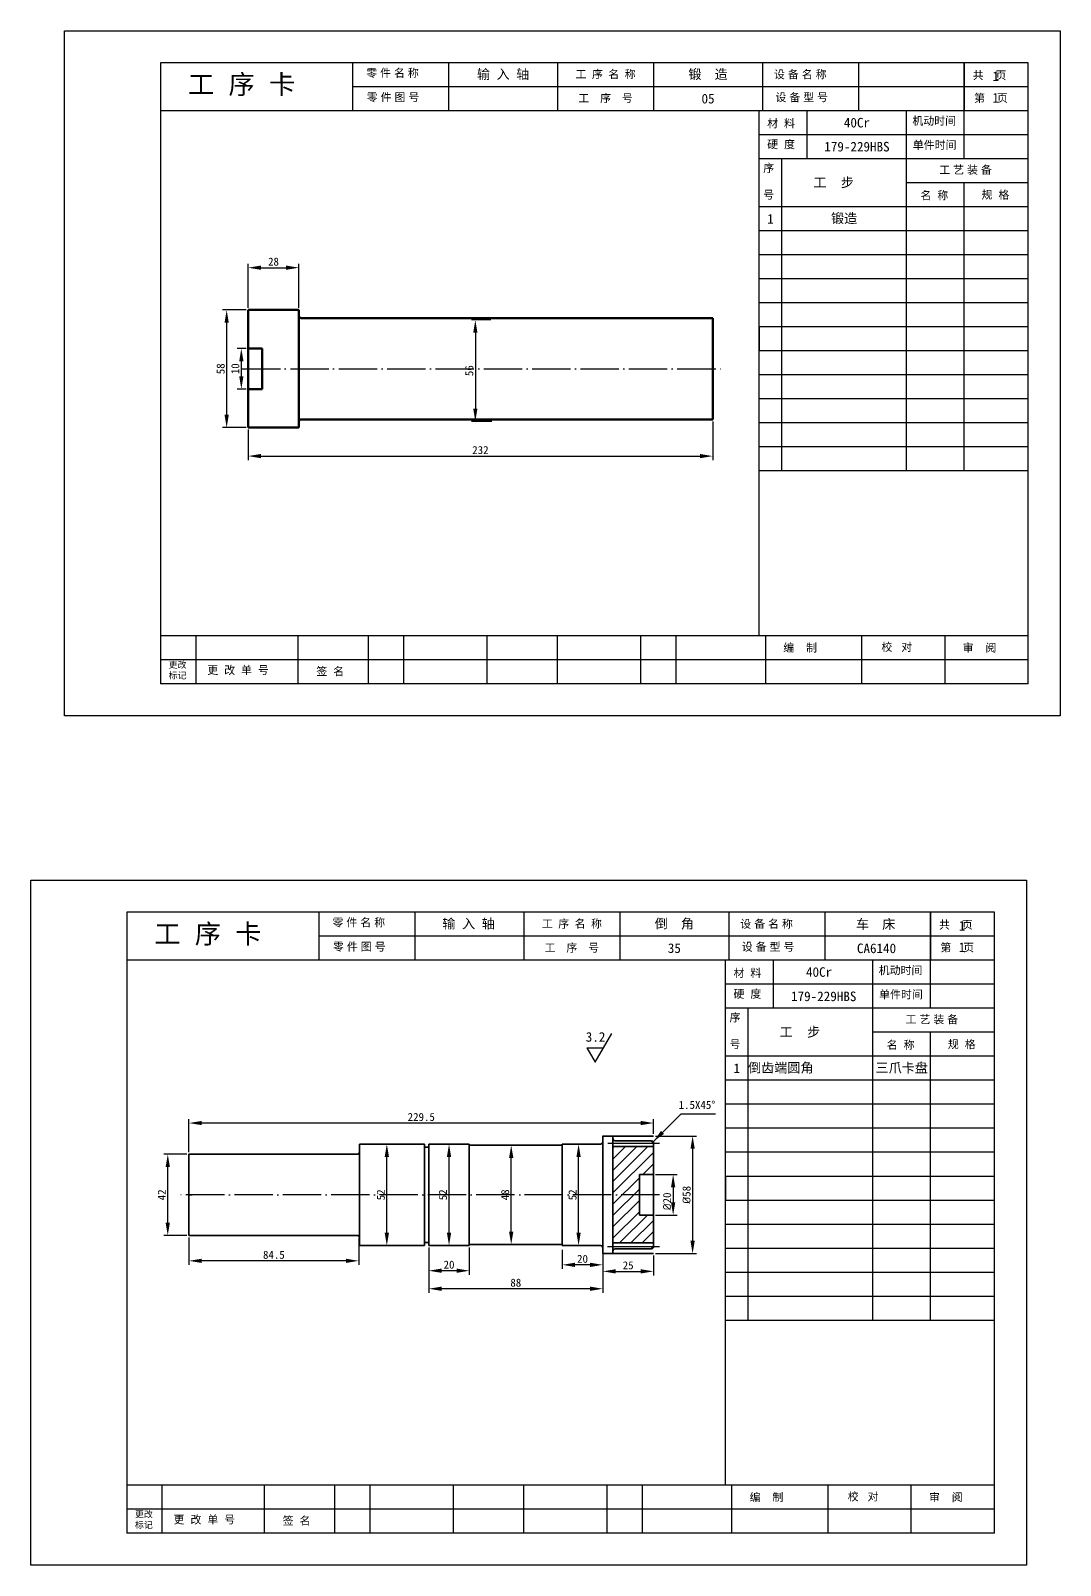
# Model space of a CAD drawing. Header units: millimetres. Extents: x -768 to 1998, y -1210 to -137.
# Drawn here: x -49.5 to 272, y -744.8 to -265.5 of the extents above; entities that cross this region are included whole.
import ezdxf

# ---------------------------------------------------------------- set-up
doc = ezdxf.new("R2010")
doc.units = ezdxf.units.MM
doc.header["$LTSCALE"] = 0.5
doc.header["$MEASUREMENT"] = 0
doc.linetypes.add('ACAD_ISO04W100', pattern=[30, 24, -3, 0, -3])
doc.layers.add('bx', color=4, linetype='Continuous', plot=False)
doc.layers.add('xi', color=7, linetype='Continuous', lineweight=35)
doc.layers.add('粗实线', color=7, linetype='Continuous', lineweight=70)
for name, color, linetype in [('中心线', 255, 'ACAD_ISO04W100'), ('尺寸标注', 255, 'Continuous'), ('标注线', 3, 'Continuous')]:
    doc.layers.add(name, color=color, linetype=linetype)
doc.styles.get("Standard").update_dxf_attribs({"font": '', "height": 2.5})
doc.styles.get('Standard').set_extended_font_data('SimSun')
doc.dimstyles.new('DIN', dxfattribs={"dimtxt": 2.5, "dimasz": 4, "dimexe": 1.25, "dimexo": 0.625, "dimtad": 1, "dimdec": 4, "dimdsep": 46, "dimlunit": 6, "dimtxsty": 'Standard', "dimcen": 2.5, "dimadec": 0, "dimazin": 0, "dimtfac": 1, "dimtdec": 4, "dimtmove": 0, "dimatfit": 3, "dimfxl": 1, "dimtvp": 1, "dimtolj": 1, "dimtzin": 0, "dimarcsym": 0})
doc.dimstyles.new('zhijingbiaozhu', dxfattribs={"dimtxt": 4, "dimasz": 4, "dimexe": 1.25, "dimexo": 0.625, "dimtad": 1, "dimtxsty": 'Standard', "dimcen": 2.5, "dimadec": 0, "dimazin": 0, "dimtfac": 1, "dimtmove": 0, "dimatfit": 3, "dimfxl": 1, "dimarcsym": 0})

# ---------------------------------------------------------------- blocks, each defined once
blk = doc.blocks.new('gxk1')
at = {"linetype": 'Continuous'}
for p, q in [((84, 7.5), (0, 7.5)), ((0, 0), (0, 7.5)), ((7, 0), (7, 7.5)), ((46, 0), (46, 7.5)), ((64, 0), (64, 7.5)), ((84, 0), (84, 7.5)), ((84, 0), (0, 0))]:
    blk.add_line(p, q, dxfattribs=at)
at = {"linetype": 'Continuous', "flags": 8}
for tag, p in [('XH', (0, 0)), ('GB', (7, 0)), ('MC', (46, 0)), ('GG', (64, 0))]:
    blk.add_attdef(tag, p, '', height=7, dxfattribs=at)
blk = doc.blocks.new('qw')
at = {"layer": '尺寸标注', "color": 0}
for p, q in [((0, 0), (11.5, 20)), ((-5.8, 10), (5.8, 10)), ((-5.8, 10), (0, 0))]:
    blk.add_line(p, q, dxfattribs=at)
blk = doc.blocks.new('*D67')
at = {"layer": 'Defpoints', "color": 0, "transparency": 16777216}
for p in [(34.27, -339.49), (18.43, -352.7), (34.27, -352.7)]:
    blk.add_point(p, dxfattribs=at)
at = {"layer": 'xi', "color": 0, "lineweight": -2, "transparency": 16777216}
for p, q in [((18.43, -352.08), (18.43, -338.24)), ((22.43, -339.49), (30.27, -339.49)), ((34.27, -352.08), (34.27, -338.24))]:
    blk.add_line(p, q, dxfattribs=at)
at = {"layer": 'xi', "color": 0, "transparency": 16777216}
for points in [[(22.43, -338.83), (22.43, -340.16), (18.43, -339.49)], [(30.27, -338.83), (30.27, -340.16), (34.27, -339.49)]]:
    blk.add_solid(points, dxfattribs=at)
at = {"layer": 'xi', "color": 0, "transparency": 16777216, "insert": (26.35, -337.62), "char_height": 2.5, "attachment_point": 5}
blk.add_mtext('\\A1;28', dxfattribs=at)
blk = doc.blocks.new('*D68')
at = {"layer": 'Defpoints', "color": 0, "transparency": 16777216}
for p in [(18.43, -352.7), (11.72, -389.44), (18.43, -389.44)]:
    blk.add_point(p, dxfattribs=at)
at = {"layer": 'xi', "color": 0, "lineweight": -2, "transparency": 16777216}
for p, q in [((17.8, -352.7), (10.47, -352.7)), ((11.72, -356.7), (11.72, -385.44)), ((17.8, -389.44), (10.47, -389.44))]:
    blk.add_line(p, q, dxfattribs=at)
at = {"layer": 'xi', "color": 0, "transparency": 16777216}
for points in [[(11.06, -356.7), (12.39, -356.7), (11.72, -352.7)], [(11.06, -385.44), (12.39, -385.44), (11.72, -389.44)]]:
    blk.add_solid(points, dxfattribs=at)
at = {"layer": 'xi', "color": 0, "transparency": 16777216, "insert": (9.85, -371.07), "char_height": 2.5, "attachment_point": 5, "rotation": 90}
blk.add_mtext('\\A1;58', dxfattribs=at)
blk = doc.blocks.new('*D69')
at = {"layer": 'Defpoints', "color": 0, "transparency": 16777216}
for p in [(18.43, -364.72), (16.3, -377.39), (18.43, -377.39)]:
    blk.add_point(p, dxfattribs=at)
at = {"layer": 'xi', "color": 0, "lineweight": -2, "transparency": 16777216}
for p, q in [((17.8, -364.72), (15.05, -364.72)), ((16.3, -368.72), (16.3, -373.39)), ((17.8, -377.39), (15.05, -377.39))]:
    blk.add_line(p, q, dxfattribs=at)
at = {"layer": 'xi', "color": 0, "transparency": 16777216}
for points in [[(15.64, -368.72), (16.97, -368.72), (16.3, -364.72)], [(15.64, -373.39), (16.97, -373.39), (16.3, -377.39)]]:
    blk.add_solid(points, dxfattribs=at)
at = {"layer": 'xi', "color": 0, "transparency": 16777216, "insert": (14.43, -371.06), "char_height": 2.5, "attachment_point": 5, "rotation": 90}
blk.add_mtext('\\A1;10', dxfattribs=at)
blk = doc.blocks.new('*D70')
at = {"layer": 'Defpoints', "color": 0, "transparency": 16777216}
for p in [(163.5, -386.9), (18.43, -389.44), (163.5, -398.34)]:
    blk.add_point(p, dxfattribs=at)
at = {"layer": 'xi', "color": 0, "lineweight": -2, "transparency": 16777216}
for p, q in [((163.5, -387.52), (163.5, -399.59)), ((18.43, -390.06), (18.43, -399.59)), ((22.43, -398.34), (159.5, -398.34))]:
    blk.add_line(p, q, dxfattribs=at)
at = {"layer": 'xi', "color": 0, "transparency": 16777216}
for points in [[(22.43, -397.68), (22.43, -399.01), (18.43, -398.34)], [(159.5, -397.68), (159.5, -399.01), (163.5, -398.34)]]:
    blk.add_solid(points, dxfattribs=at)
at = {"layer": 'xi', "color": 0, "transparency": 16777216, "insert": (90.96, -396.47), "char_height": 2.5, "attachment_point": 5}
blk.add_mtext('\\A1;232', dxfattribs=at)
blk = doc.blocks.new('*D138')
at = {"layer": 'Defpoints', "color": 0, "transparency": 16777216}
for p in [(-0.04, -606.67), (145.03, -610.72), (-0.04, -616.43)]:
    blk.add_point(p, dxfattribs=at)
at = {"layer": 'xi', "color": 0, "lineweight": -2, "transparency": 16777216}
for p, q in [((-0.04, -615.8), (-0.04, -605.42)), ((141.03, -606.67), (3.96, -606.67)), ((145.03, -610.09), (145.03, -605.42))]:
    blk.add_line(p, q, dxfattribs=at)
at = {"layer": 'xi', "color": 0, "transparency": 16777216}
for points in [[(3.96, -606), (3.96, -607.33), (-0.04, -606.67)], [(141.03, -606), (141.03, -607.33), (145.03, -606.67)]]:
    blk.add_solid(points, dxfattribs=at)
at = {"layer": 'xi', "color": 0, "transparency": 16777216, "insert": (72.49, -604.79), "char_height": 2.5, "attachment_point": 5}
blk.add_mtext('\\A1;229.5', dxfattribs=at)
blk = doc.blocks.new('*D139')
at = {"layer": 'Defpoints', "color": 0, "transparency": 16777216}
for p in [(121.62, -613.26), (122.51, -613.26), (122.51, -644.93)]:
    blk.add_point(p, dxfattribs=at)
at = {"layer": 'xi', "color": 0, "lineweight": -2, "transparency": 16777216}
for p, q in [((121.88, -613.26), (120.37, -613.26)), ((121.62, -640.93), (121.62, -617.26)), ((121.88, -644.93), (120.37, -644.93))]:
    blk.add_line(p, q, dxfattribs=at)
at = {"layer": 'xi', "color": 0, "transparency": 16777216}
for points in [[(120.95, -617.26), (122.28, -617.26), (121.62, -613.26)], [(120.95, -640.93), (122.28, -640.93), (121.62, -644.93)]]:
    blk.add_solid(points, dxfattribs=at)
at = {"layer": 'xi', "color": 0, "transparency": 16777216, "insert": (119.74, -629.09), "char_height": 2.5, "attachment_point": 5, "rotation": 90}
blk.add_mtext('\\A1;52', dxfattribs=at)
blk = doc.blocks.new('*D140')
at = {"layer": 'Defpoints', "color": 0, "transparency": 16777216}
for p in [(99.19, -613.57), (100.58, -613.57), (99.19, -644.61)]:
    blk.add_point(p, dxfattribs=at)
at = {"layer": 'xi', "color": 0, "lineweight": -2, "transparency": 16777216}
for p, q in [((99.82, -613.57), (101.83, -613.57)), ((100.58, -640.61), (100.58, -617.57)), ((99.82, -644.61), (101.83, -644.61))]:
    blk.add_line(p, q, dxfattribs=at)
at = {"layer": 'xi', "color": 0, "transparency": 16777216}
for points in [[(99.91, -617.57), (101.25, -617.57), (100.58, -613.57)], [(99.91, -640.61), (101.25, -640.61), (100.58, -644.61)]]:
    blk.add_solid(points, dxfattribs=at)
at = {"layer": 'xi', "color": 0, "transparency": 16777216, "insert": (98.7, -629.09), "char_height": 2.5, "attachment_point": 5, "rotation": 90}
blk.add_mtext('\\A1;48', dxfattribs=at)
blk = doc.blocks.new('*D141')
at = {"layer": 'Defpoints', "color": 0, "transparency": 16777216}
for p in [(81.17, -613.26), (81.17, -613.26), (81.17, -644.93)]:
    blk.add_point(p, dxfattribs=at)
at = {"layer": 'xi', "color": 0, "lineweight": -2, "transparency": 16777216}
for p, q in [((80.54, -613.26), (79.92, -613.26)), ((81.17, -640.93), (81.17, -617.26)), ((80.54, -644.93), (79.92, -644.93))]:
    blk.add_line(p, q, dxfattribs=at)
at = {"layer": 'xi', "color": 0, "transparency": 16777216}
for points in [[(80.5, -617.26), (81.83, -617.26), (81.17, -613.26)], [(80.5, -640.93), (81.83, -640.93), (81.17, -644.93)]]:
    blk.add_solid(points, dxfattribs=at)
at = {"layer": 'xi', "color": 0, "transparency": 16777216, "insert": (79.29, -629.09), "char_height": 2.5, "attachment_point": 5, "rotation": 90}
blk.add_mtext('\\A1;52', dxfattribs=at)
blk = doc.blocks.new('*D142')
at = {"layer": 'Defpoints', "color": 0, "transparency": 16777216}
for p in [(61.74, -613.26), (63.31, -613.26), (63.31, -644.93)]:
    blk.add_point(p, dxfattribs=at)
at = {"layer": 'xi', "color": 0, "lineweight": -2, "transparency": 16777216}
for p, q in [((62.69, -613.26), (60.49, -613.26)), ((61.74, -640.93), (61.74, -617.26)), ((62.69, -644.93), (60.49, -644.93))]:
    blk.add_line(p, q, dxfattribs=at)
at = {"layer": 'xi', "color": 0, "transparency": 16777216}
for points in [[(61.07, -617.26), (62.41, -617.26), (61.74, -613.26)], [(61.07, -640.93), (62.41, -640.93), (61.74, -644.93)]]:
    blk.add_solid(points, dxfattribs=at)
at = {"layer": 'xi', "color": 0, "transparency": 16777216, "insert": (59.87, -629.09), "char_height": 2.5, "attachment_point": 5, "rotation": 90}
blk.add_mtext('\\A1;52', dxfattribs=at)
blk = doc.blocks.new('*D143')
at = {"layer": 'Defpoints', "color": 0, "transparency": 16777216}
for p in [(-6.67, -616.43), (-0.04, -616.43), (-0.04, -641.77)]:
    blk.add_point(p, dxfattribs=at)
at = {"layer": 'xi', "color": 0, "lineweight": -2, "transparency": 16777216}
for p, q in [((-0.67, -616.43), (-7.92, -616.43)), ((-6.67, -637.77), (-6.67, -620.43)), ((-0.67, -641.77), (-7.92, -641.77))]:
    blk.add_line(p, q, dxfattribs=at)
at = {"layer": 'xi', "color": 0, "transparency": 16777216}
for points in [[(-7.34, -620.43), (-6.01, -620.43), (-6.67, -616.43)], [(-7.34, -637.77), (-6.01, -637.77), (-6.67, -641.77)]]:
    blk.add_solid(points, dxfattribs=at)
at = {"layer": 'xi', "color": 0, "transparency": 16777216, "insert": (-8.55, -629.1), "char_height": 2.5, "attachment_point": 5, "rotation": 90}
blk.add_mtext('\\A1;42', dxfattribs=at)
blk = doc.blocks.new('*D144')
at = {"layer": 'Defpoints', "color": 0, "transparency": 16777216}
for p in [(116.51, -645.6), (129.18, -645.6), (116.51, -650.96)]:
    blk.add_point(p, dxfattribs=at)
at = {"layer": 'xi', "color": 0, "lineweight": -2, "transparency": 16777216}
for p, q in [((116.51, -646.23), (116.51, -652.21)), ((129.18, -646.23), (129.18, -652.21)), ((125.18, -650.96), (120.51, -650.96))]:
    blk.add_line(p, q, dxfattribs=at)
at = {"layer": 'xi', "color": 0, "transparency": 16777216}
for points in [[(120.51, -650.3), (120.51, -651.63), (116.51, -650.96)], [(125.18, -650.3), (125.18, -651.63), (129.18, -650.96)]]:
    blk.add_solid(points, dxfattribs=at)
at = {"layer": 'xi', "color": 0, "transparency": 16777216, "insert": (122.85, -649.09), "char_height": 2.5, "attachment_point": 5}
blk.add_mtext('\\A1;20', dxfattribs=at)
blk = doc.blocks.new('*D145')
at = {"layer": 'Defpoints', "color": 0, "transparency": 16777216}
for p in [(74.83, -644.93), (87.5, -644.93), (74.83, -652.8)]:
    blk.add_point(p, dxfattribs=at)
at = {"layer": 'xi', "color": 0, "lineweight": -2, "transparency": 16777216}
for p, q in [((74.83, -645.55), (74.83, -654.05)), ((87.5, -645.55), (87.5, -654.05)), ((83.5, -652.8), (78.83, -652.8))]:
    blk.add_line(p, q, dxfattribs=at)
at = {"layer": 'xi', "color": 0, "transparency": 16777216}
for points in [[(78.83, -652.13), (78.83, -653.46), (74.83, -652.8)], [(83.5, -652.13), (83.5, -653.46), (87.5, -652.8)]]:
    blk.add_solid(points, dxfattribs=at)
at = {"layer": 'xi', "color": 0, "transparency": 16777216, "insert": (81.17, -650.92), "char_height": 2.5, "attachment_point": 5}
blk.add_mtext('\\A1;20', dxfattribs=at)
blk = doc.blocks.new('*D146')
at = {"layer": 'Defpoints', "color": 0, "transparency": 16777216}
for p in [(-0.04, -641.77), (52.97, -641.97), (-0.04, -649.71)]:
    blk.add_point(p, dxfattribs=at)
at = {"layer": 'xi', "color": 0, "lineweight": -2, "transparency": 16777216}
for p, q in [((-0.04, -642.39), (-0.04, -650.96)), ((52.97, -642.59), (52.97, -650.96)), ((48.97, -649.71), (3.96, -649.71))]:
    blk.add_line(p, q, dxfattribs=at)
at = {"layer": 'xi', "color": 0, "transparency": 16777216}
for points in [[(3.96, -649.05), (3.96, -650.38), (-0.04, -649.71)], [(48.97, -649.05), (48.97, -650.38), (52.97, -649.71)]]:
    blk.add_solid(points, dxfattribs=at)
at = {"layer": 'xi', "color": 0, "transparency": 16777216, "insert": (26.47, -647.84), "char_height": 2.5, "attachment_point": 5}
blk.add_mtext('\\A1;84.5', dxfattribs=at)
blk = doc.blocks.new('*D147')
at = {"layer": 'Defpoints', "color": 0, "transparency": 16777216}
for p in [(74.83, -647.45), (129.18, -647.45), (74.83, -658.43)]:
    blk.add_point(p, dxfattribs=at)
at = {"layer": 'xi', "color": 0, "lineweight": -2, "transparency": 16777216}
for p, q in [((74.83, -648.08), (74.83, -659.68)), ((129.18, -648.08), (129.18, -659.68)), ((125.18, -658.43), (78.83, -658.43))]:
    blk.add_line(p, q, dxfattribs=at)
at = {"layer": 'xi', "color": 0, "transparency": 16777216}
for points in [[(78.83, -657.76), (78.83, -659.09), (74.83, -658.43)], [(125.18, -657.76), (125.18, -659.09), (129.18, -658.43)]]:
    blk.add_solid(points, dxfattribs=at)
at = {"layer": 'xi', "color": 0, "transparency": 16777216, "insert": (102.01, -656.55), "char_height": 2.5, "attachment_point": 5}
blk.add_mtext('\\A1;88', dxfattribs=at)
blk = doc.blocks.new('*D148')
at = {"layer": 'Defpoints', "color": 0, "transparency": 16777216}
for p in [(129.18, -647.45), (145.03, -647.45), (145.03, -653)]:
    blk.add_point(p, dxfattribs=at)
at = {"layer": 'xi', "color": 0, "lineweight": -2, "transparency": 16777216}
for p, q in [((129.18, -648.08), (129.18, -654.25)), ((145.03, -648.08), (145.03, -654.25)), ((133.18, -653), (141.03, -653))]:
    blk.add_line(p, q, dxfattribs=at)
at = {"layer": 'xi', "color": 0, "transparency": 16777216}
for points in [[(133.18, -652.33), (133.18, -653.67), (129.18, -653)], [(141.03, -652.33), (141.03, -653.67), (145.03, -653)]]:
    blk.add_solid(points, dxfattribs=at)
at = {"layer": 'xi', "color": 0, "transparency": 16777216, "insert": (137.1, -651.13), "char_height": 2.5, "attachment_point": 5}
blk.add_mtext('\\A1;25', dxfattribs=at)
blk = doc.blocks.new('*D149')
at = {"layer": 'Defpoints', "color": 0, "transparency": 16777216}
for p in [(145.03, -622.76), (145.03, -635.43), (151.15, -635.43)]:
    blk.add_point(p, dxfattribs=at)
at = {"layer": 'xi', "color": 0, "lineweight": -2, "transparency": 16777216}
for p, q in [((145.65, -622.76), (152.4, -622.76)), ((151.15, -626.76), (151.15, -631.43)), ((145.65, -635.43), (152.4, -635.43))]:
    blk.add_line(p, q, dxfattribs=at)
at = {"layer": 'xi', "color": 0, "transparency": 16777216}
for points in [[(150.48, -626.76), (151.81, -626.76), (151.15, -622.76)], [(150.48, -631.43), (151.81, -631.43), (151.15, -635.43)]]:
    blk.add_solid(points, dxfattribs=at)
at = {"layer": 'xi', "color": 0, "transparency": 16777216, "insert": (149.27, -631.15), "char_height": 2.5, "attachment_point": 5, "rotation": 90}
blk.add_mtext('\\A1;{\\fISOCPEUR|b0|i0|c0|p34;%%C}20', dxfattribs=at)
blk = doc.blocks.new('*D150')
at = {"layer": 'Defpoints', "color": 0, "transparency": 16777216}
for p in [(145.03, -610.72), (145.03, -647.45), (157.23, -647.45)]:
    blk.add_point(p, dxfattribs=at)
at = {"layer": 'xi', "color": 0, "lineweight": -2, "transparency": 16777216}
for p, q in [((145.65, -610.72), (158.48, -610.72)), ((157.23, -614.72), (157.23, -643.45)), ((145.65, -647.45), (158.48, -647.45))]:
    blk.add_line(p, q, dxfattribs=at)
at = {"layer": 'xi', "color": 0, "transparency": 16777216}
for points in [[(156.56, -614.72), (157.9, -614.72), (157.23, -610.72)], [(156.56, -643.45), (157.9, -643.45), (157.23, -647.45)]]:
    blk.add_solid(points, dxfattribs=at)
at = {"layer": 'xi', "color": 0, "transparency": 16777216, "insert": (155.35, -629.09), "char_height": 2.5, "attachment_point": 5, "rotation": 90}
blk.add_mtext('\\A1;{\\fISOCPEUR|b0|i0|c0|p34;%%C}58', dxfattribs=at)
blk = doc.blocks.new('*D296')
at = {"layer": 'Defpoints', "color": 0, "transparency": 16777216}
for p in [(94.79, -355.8), (89.38, -387.52), (95.15, -387.52)]:
    blk.add_point(p, dxfattribs=at)
at = {"layer": '标注线', "color": 0, "lineweight": -2, "transparency": 16777216}
for p, q in [((94.17, -355.8), (88.13, -355.8)), ((89.38, -359.8), (89.38, -383.52)), ((94.53, -387.52), (88.13, -387.52))]:
    blk.add_line(p, q, dxfattribs=at)
at = {"layer": '标注线', "color": 0, "transparency": 16777216}
for points in [[(88.71, -359.8), (90.04, -359.8), (89.38, -355.8)], [(88.71, -383.52), (90.04, -383.52), (89.38, -387.52)]]:
    blk.add_solid(points, dxfattribs=at)
at = {"layer": '标注线', "color": 0, "transparency": 16777216, "insert": (87.5, -371.66), "char_height": 2.5, "attachment_point": 5, "rotation": 90}
blk.add_mtext('\\A1;56', dxfattribs=at)

msp = doc.modelspace()

# ---------------------------------------------------------------- hatches: boundary and pattern name
h = msp.add_hatch()
h.set_pattern_fill('ANSI31', color=0, scale=20)
h.set_pattern_definition([(45, (601.1397, -134.9898), (-1.767767, 1.767767), [])])
h.paths.add_polyline_path([(145.02851, -614.04813), (135.6867, -614.04813), (132.36245, -614.04813), (132.36245, -629.09136), (140.5964, -629.09136), (140.5964, -622.75833), (145.02851, -622.75833)])
h.paths.add_polyline_path([(145.02851, -635.43047), (140.5964, -635.43047), (140.5964, -629.09136), (132.36245, -629.09136), (132.36245, -644.11094), (145.02851, -644.13458)])

# ---------------------------------------------------------------- linework, layer by layer
at = {"color": 0, "linetype": 'ByBlock'}
for p, q in [((262.0491, -275.46183), (-8.9509, -275.46183)), ((-8.9509, -275.46183), (-8.9509, -469.46183)), ((51.0491, -275.46183), (51.0491, -290.46183)), ((81.0491, -275.46183), (81.0491, -290.46183)), ((115.0491, -275.46183), (115.0491, -290.46183)), ((145.0491, -275.46183), (145.0491, -290.46183)), ((179.0491, -275.46183), (179.0491, -290.46183)), ((209.0491, -275.46183), (209.0491, -290.46183)), ((242.0491, -305.46183), (242.0491, -275.46183)), ((242.0491, -275.46183), (242.0491, -290.46183)), ((262.0491, -469.46183), (262.0491, -275.46183)), ((262.0491, -282.96183), (51.0491, -282.96183)), ((262.0491, -290.46183), (-8.9509, -290.46183)), ((178.0491, -454.46183), (178.0491, -290.46183)), ((193.0491, -305.46183), (193.0491, -290.46183)), ((224.0491, -320.46183), (224.0491, -290.46183)), ((262.0491, -297.96183), (178.0491, -297.96183)), ((262.0491, -305.46183), (178.0491, -305.46183)), ((185.0491, -320.46183), (185.0491, -305.46183)), ((262.0491, -312.96183), (224.0491, -312.96183)), ((242.0491, -320.46183), (242.0491, -312.96183)), ((262.0491, -320.46183), (178.0491, -320.46183)), ((178.0491, -357.96183), (178.0491, -365.46183)), ((262.0491, -454.46183), (-8.9509, -454.46183)), ((2.0491, -454.46183), (2.0491, -469.46183)), ((34.0491, -469.46183), (34.0491, -454.46183)), ((56.0491, -469.46183), (56.0491, -454.46183)), ((67.0491, -469.46183), (67.0491, -454.46183)), ((93.0491, -469.46183), (93.0491, -454.46183)), ((115.0491, -469.46183), (115.0491, -454.46183)), ((141.0491, -469.46183), (141.0491, -454.46183)), ((152.0491, -469.46183), (152.0491, -454.46183)), ((180.0491, -469.46183), (180.0491, -454.46183)), ((210.0491, -469.46183), (210.0491, -454.46183)), ((236.0491, -469.46183), (236.0491, -454.46183)), ((262.0491, -461.96183), (-8.9509, -461.96183)), ((262.0491, -469.46183), (-8.9509, -469.46183)), ((251.5272, -540.81563), (-19.4728, -540.81563)), ((-19.4728, -540.81563), (-19.4728, -734.81563)), ((40.5272, -540.81563), (40.5272, -555.81563)), ((70.5272, -540.81563), (70.5272, -555.81563)), ((104.5272, -540.81563), (104.5272, -555.81563)), ((134.5272, -540.81563), (134.5272, -555.81563)), ((168.5272, -540.81563), (168.5272, -555.81563)), ((198.5272, -540.81563), (198.5272, -555.81563)), ((231.5272, -570.81563), (231.5272, -540.81563)), ((231.5272, -540.81563), (231.5272, -555.81563)), ((251.5272, -734.81563), (251.5272, -540.81563)), ((251.5272, -548.31563), (40.5272, -548.31563)), ((251.5272, -555.81563), (-19.4728, -555.81563)), ((167.5272, -719.81563), (167.5272, -555.81563)), ((182.5272, -570.81563), (182.5272, -555.81563)), ((213.5272, -585.81563), (213.5272, -555.81563)), ((251.5272, -563.31563), (167.5272, -563.31563)), ((251.5272, -570.81563), (167.5272, -570.81563)), ((174.5272, -585.81563), (174.5272, -570.81563)), ((251.5272, -578.31563), (213.5272, -578.31563)), ((231.5272, -585.81563), (231.5272, -578.31563)), ((251.5272, -585.81563), (167.5272, -585.81563)), ((167.5272, -623.31563), (167.5272, -630.81563)), ((251.5272, -719.81563), (-19.4728, -719.81563)), ((-8.4728, -719.81563), (-8.4728, -734.81563)), ((23.5272, -734.81563), (23.5272, -719.81563)), ((45.5272, -734.81563), (45.5272, -719.81563)), ((56.5272, -734.81563), (56.5272, -719.81563)), ((82.5272, -734.81563), (82.5272, -719.81563)), ((104.5272, -734.81563), (104.5272, -719.81563)), ((130.5272, -734.81563), (130.5272, -719.81563)), ((141.5272, -734.81563), (141.5272, -719.81563)), ((169.5272, -734.81563), (169.5272, -719.81563)), ((199.5272, -734.81563), (199.5272, -719.81563)), ((225.5272, -734.81563), (225.5272, -719.81563)), ((251.5272, -727.31563), (-19.4728, -727.31563)), ((251.5272, -734.81563), (-19.4728, -734.81563))]:
    msp.add_line(p, q, dxfattribs=at)
at = {"color": 0, "linetype": 'ByBlock', "lineweight": 30}
for p, q in [((-8.9509, -290.46183), (-8.9509, -290.46183)), ((-19.4728, -555.81563), (-19.4728, -555.81563))]:
    msp.add_line(p, q, dxfattribs=at)
for p, q in [((130.76551, -612.92811), (146.92335, -612.92811)), ((130.59866, -645.23096), (146.92335, -645.23096))]:
    msp.add_line(p, q)
at = {"layer": 'bx', "color": 0, "linetype": 'ByBlock'}
for points in [[(-38.9509, -265.46183), (272.0491, -265.46183), (272.0491, -479.46183), (-38.9509, -479.46183)], [(-49.4728, -530.81563), (261.5272, -530.81563), (261.5272, -744.81563), (-49.4728, -744.81563)]]:
    msp.add_lwpolyline(points, close=True, dxfattribs=at)
at = {"layer": 'xi', "color": 0}
for p, q in [((18.42672, -371.05785), (18.42672, -352.70254)), ((163.49735, -371.07001), (163.49735, -355.22832)), ((129.18073, -610.7178), (145.02851, -610.7178)), ((145.02851, -629.09744), (145.02851, -612.79706)), ((145.02851, -612.79706), (145.02851, -645.36201)), ((-0.04212, -641.76957), (-0.04212, -616.4253)), ((0.91105, -616.4253), (-0.04212, -616.4253)), ((2.23376, -616.4253), (0.91105, -616.4253)), ((0.91105, -629.09744), (-0.04212, -629.08528)), ((-0.04212, -629.08528), (-0.04212, -629.08528)), ((-0.04212, -629.08528), (-0.04212, -641.76957)), ((132.36245, -647.45275), (145.02851, -647.45275))]:
    msp.add_line(p, q, dxfattribs=at)
at = {"layer": 'xi'}
for p, q in [((73.4521, -613.25574), (53.17222, -613.25574)), ((53.17222, -615.74977), (53.17222, -613.25574)), ((73.4521, -644.92697), (73.4521, -613.25574)), ((74.83422, -614.19675), (74.83422, -613.25574)), ((74.83422, -613.25574), (87.50096, -613.25574)), ((87.50096, -644.60542), (87.50096, -613.25574)), ((87.50096, -613.56513), (116.51468, -613.56513)), ((116.51468, -644.92697), (116.51468, -613.25574)), ((116.51468, -613.25574), (128.50521, -613.25574)), ((129.18073, -610.71172), (129.18073, -612.57414)), ((129.18073, -610.7178), (129.18073, -612.58022)), ((129.18073, -612.57414), (129.18073, -645.59641)), ((129.18073, -612.58022), (129.18073, -645.60249)), ((132.36245, -614.04813), (132.36245, -610.7178)), ((144.39689, -612.17693), (133.03797, -612.17693)), ((145.02851, -614.04813), (145.02851, -612.79706)), ((-0.04212, -640.80425), (-0.04212, -617.3663)), ((0.91105, -616.4253), (52.4967, -616.4253)), ((53.17222, -615.74977), (53.17222, -642.4451)), ((74.83422, -614.19675), (73.4521, -614.19675)), ((74.83422, -644.92697), (74.83422, -614.19675)), ((135.6867, -614.04813), (132.36245, -614.04813)), ((132.36245, -646.66914), (132.36245, -614.04813)), ((145.02851, -614.04813), (135.6867, -614.04813)), ((145.02851, -622.75833), (145.02851, -614.04813)), ((145.02851, -622.76441), (145.02851, -614.05421)), ((140.5964, -635.42439), (140.5964, -622.75833)), ((140.5964, -622.75833), (145.02851, -622.75833)), ((140.5964, -635.43047), (140.5964, -622.76441)), ((140.5964, -622.76441), (145.02851, -622.76441)), ((145.02851, -622.75833), (145.02851, -635.42439)), ((145.02851, -622.76441), (145.02851, -635.43047)), ((145.02851, -635.42439), (140.5964, -635.42439)), ((145.02851, -635.43047), (140.5964, -635.43047)), ((145.02851, -644.13458), (145.02851, -635.42439)), ((145.02851, -644.14066), (145.02851, -635.43047)), ((52.4967, -641.76957), (-0.04212, -641.76957)), ((53.17222, -642.4451), (53.17222, -644.92697)), ((53.17222, -644.92697), (73.4521, -644.92697)), ((74.83422, -643.98597), (73.4521, -643.98597)), ((87.50096, -644.92697), (74.83422, -644.92697)), ((116.51468, -644.60542), (87.50096, -644.60542)), ((87.50096, -644.60542), (87.50096, -644.92697)), ((128.50521, -644.92697), (116.51468, -644.92697)), ((129.18073, -647.44667), (129.18073, -645.59641)), ((129.18073, -647.45275), (129.18073, -645.60249)), ((145.02851, -644.13458), (132.36245, -644.11094)), ((132.36245, -647.44667), (132.36245, -646.66914)), ((144.39689, -645.99362), (133.03797, -645.99362)), ((145.02851, -645.23096), (145.02851, -644.13458)), ((145.02851, -645.23096), (145.02851, -645.36201)), ((132.36245, -647.44667), (129.18073, -647.44667)), ((132.36245, -647.45275), (129.18073, -647.45275))]:
    msp.add_line(p, q, dxfattribs=at)
for centre, start, end in [((128.50521, -612.57414), 270, 0), ((128.50521, -612.58022), 270, 0), ((133.03797, -611.50141), 180, 270), ((52.4967, -615.74977), 270, 0), ((52.4967, -642.4451), 0, 90), ((128.50521, -645.59641), 0, 90), ((128.50521, -645.60249), 0, 90), ((133.03797, -646.66914), 90, 180)]:
    msp.add_arc(centre, 0.67552, start, end, dxfattribs=at)
at = {"layer": '中心线'}
for p, q in [((16.53188, -371.06393), (166.73851, -371.06393)), ((146.92335, -629.09136), (-3.28328, -629.09136))]:
    msp.add_line(p, q, dxfattribs=at)
at = {"layer": '粗实线', "color": 0}
for p, q in [((31.09278, -352.70254), (18.42672, -352.70254)), ((18.42672, -352.70254), (18.42672, -389.43749)), ((46.94056, -355.22832), (75.95428, -355.22832)), ((75.95428, -355.22832), (110.28301, -355.22832)), ((110.28301, -355.22832), (163.49735, -355.22832)), ((163.49735, -355.22832), (163.49735, -386.89955)), ((46.94056, -386.89955), (163.49735, -386.89955)), ((31.09278, -389.43749), (18.42672, -389.43749))]:
    msp.add_line(p, q, dxfattribs=at)
at = {"layer": '粗实线'}
for p, q in [((31.09278, -352.70254), (34.2745, -352.70254)), ((34.2745, -352.70254), (34.2745, -354.5528)), ((34.2745, -387.57507), (34.2745, -354.5528)), ((18.42672, -354.91825), (18.42672, -356.01463)), ((18.42672, -356.01463), (18.42672, -364.72482)), ((34.95002, -355.22832), (46.94056, -355.22832)), ((75.95428, -355.54987), (75.95428, -355.22832)), ((75.95428, -355.22832), (88.62101, -355.22832)), ((110.28301, -355.22832), (90.00313, -355.22832)), ((163.49735, -359.35104), (163.49735, -382.78899)), ((18.42672, -364.72482), (22.85883, -364.72482)), ((18.42672, -377.39088), (18.42672, -364.72482)), ((22.85883, -364.72482), (22.85883, -377.39088)), ((22.85883, -377.39088), (18.42672, -377.39088)), ((18.42672, -377.39088), (18.42672, -386.10108)), ((18.42672, -386.10108), (18.42672, -387.35215)), ((34.2745, -389.43749), (34.2745, -387.57507)), ((46.94056, -386.89955), (34.95002, -386.89955)), ((90.00313, -386.89955), (110.28301, -386.89955)), ((31.09278, -389.43749), (34.2745, -389.43749)), ((145.02851, -612.79706), (144.39689, -612.17693)), ((145.02851, -645.36201), (144.39689, -645.99362))]:
    msp.add_line(p, q, dxfattribs=at)
for centre, start, end in [((34.95002, -354.5528), 180, 270), ((34.95002, -387.57507), 90, 180)]:
    msp.add_arc(centre, 0.67552, start, end, dxfattribs=at)

# ---------------------------------------------------------------- block references
at = {"color": 0, "linetype": 'ByBlock'}
for p in [(178.0491, -327.96183), (178.0491, -335.46183), (178.0491, -342.96183), (178.0491, -350.46183), (178.0491, -357.96183), (178.0491, -365.46183), (178.0491, -372.96183), (178.0491, -380.46183), (178.0491, -387.96183), (178.0491, -395.46183), (178.0491, -402.96183), (167.5272, -593.31563), (167.5272, -600.81563), (167.5272, -608.31563), (167.5272, -615.81563), (167.5272, -623.31563), (167.5272, -630.81563), (167.5272, -638.31563), (167.5272, -645.81563), (167.5272, -653.31563), (167.5272, -660.81563), (167.5272, -668.31563)]:
    msp.add_blockref('gxk1', p, dxfattribs=at)
at = {"layer": '尺寸标注', "color": 0, "xscale": 0.4500000000000028, "yscale": 0.4500000000000028, "zscale": 0.4500000000000028}
msp.add_blockref('qw', (126.83759, -587.65412), dxfattribs=at)

# ---------------------------------------------------------------- texts
at = {"color": 0, "linetype": 'ByBlock', "lineweight": 30, "attachment_point": 1}
for s, insert, char_height, width in [('\\fￋￎￌ￥|b0|i0|c134|p2;零 件 名 称', (55.29198, -277.4129), 2.5, 36.6), ('\\fￋￎￌ￥|b0|i0|c134|p2;零 件 图 号', (55.45193, -284.99501), 2.5, 30), ('\\fￋￎￌ￥|b0|i0|c134|p2;设 备 型 号', (183.09913, -285.01879), 2.5, 29.4), ('{\\fￋￎￌ￥|b0|i0|c134|p2;材  料}', (180.51599, -293.1917), 2.5, 15), ('{\\fￋￎￌ￥|b0|i0|c134|p2;硬  度}', (180.51599, -299.71217), 2.5, 14.2145265), ('{\\fￋￎￌ￥|b0|i0|c134|p2;序\\P\\P号}', (179.28188, -307.12251), 2.5, 5.073), ('{\\fￋￎￌ￥|b0|i0|c134|p2;工 艺 装 备}', (234.25823, -307.69558), 2.5, 38.2164), ('{\\fￋￎￌ￥|b0|i0|c134|p2;名  称}', (228.37451, -315.66539), 2.5, 17.7554), ('{\\fￋￎￌ￥|b0|i0|c134|p2;规  格}', (247.44796, -315.46187), 2.5, 29.7614), ('{\\fￋￎￌ￥|b0|i0|c134|p2;编    制}', (185.5491, -456.96183), 2.5, 30), ('{\\fￋￎￌ￥|b0|i0|c134|p2;校   对}', (216.1976, -456.74592), 2.5, 26), ('{\\fￋￎￌ￥|b0|i0|c134|p2;审    阅}', (241.5491, -456.96183), 2.5, 26), ('更改{\\fￋￎￌ￥|b0|i0|c134|p2;\\P}标记', (-6.40317, -462.51304), 2, 9), ('更{\\fￋￎￌ￥|b0|i0|c134|p2;  }改{\\fￋￎￌ￥|b0|i0|c134|p2;  }单{\\fￋￎￌ￥|b0|i0|c134|p2;  }号', (5.67211, -463.92887), 2.5, 30.9400451), ('签{\\fￋￎￌ￥|b0|i0|c134|p2;  }名', (39.72735, -464.31266), 2.5, 18.2414), ('\\fￋￎￌ￥|b0|i0|c134|p2;零 件 名 称', (44.77008, -542.7667), 2.5, 36.6), ('\\fￋￎￌ￥|b0|i0|c134|p2;零 件 图 号', (44.93003, -550.3488), 2.5, 30), ('\\fￋￎￌ￥|b0|i0|c134|p2;设 备 型 号', (172.57722, -550.37258), 2.5, 29.4), ('{\\fￋￎￌ￥|b0|i0|c134|p2;材  料}', (169.99409, -558.54549), 2.5, 15), ('{\\fￋￎￌ￥|b0|i0|c134|p2;硬  度}', (169.99409, -565.06597), 2.5, 14.2145265), ('{\\fￋￎￌ￥|b0|i0|c134|p2;序\\P\\P号}', (168.75998, -572.4763), 2.5, 5.073), ('{\\fￋￎￌ￥|b0|i0|c134|p2;工 艺 装 备}', (223.73633, -573.04937), 2.5, 38.2164), ('{\\fￋￎￌ￥|b0|i0|c134|p2;名  称}', (217.85261, -581.01918), 2.5, 17.7554), ('{\\fￋￎￌ￥|b0|i0|c134|p2;规  格}', (236.92606, -580.81566), 2.5, 29.7614), ('{\\fￋￎￌ￥|b0|i0|c134|p2;编    制}', (175.0272, -722.31563), 2.5, 30), ('{\\fￋￎￌ￥|b0|i0|c134|p2;校   对}', (205.6757, -722.09971), 2.5, 26), ('{\\fￋￎￌ￥|b0|i0|c134|p2;审    阅}', (231.0272, -722.31563), 2.5, 26), ('{\\fￋￎￌ￥|b0|i0|c134|p2;更改\\P标记}', (-16.92508, -727.86683), 2, 9), ('{\\fￋￎￌ￥|b0|i0|c134|p2;更  改  单  号}', (-4.84979, -729.28266), 2.5, 30.9400451), ('{\\fￋￎￌ￥|b0|i0|c134|p2;签  名}', (29.20545, -729.66645), 2.5, 18.2414)]:
    msp.add_mtext(s, dxfattribs=dict(at, insert=insert, char_height=char_height, width=width))
for s, insert, char_height, width, attachment_point in [('{\\fKaiTi_GB2312|b0|i0|c134|p49;输 入 轴}', (98.0491, -279.21183), 3, 34, 5), ('工 序 名 称', (130.0491, -279.21183), 2.5, 30, 5), ('{\\fKaiTi_GB2312|b0|i0|c134|p49;锻  造}', (162.0491, -279.21183), 3, 34, 5), ('1', (250.86992, -278.19563), 3, 6.1620423, 1), ('工  序  号', (130.0491, -286.71183), 2.5, 30, 5), ('05', (162.0491, -286.71183), 3, 34, 5), ('1', (250.83573, -284.92617), 3, 6.1620423, 1), ('40Cr', (208.5491, -294.21183), 3, 31, 5), ('1', (181.5491, -324.21183), 3, 7, 5), ('{\\fKaiTi_GB2312|b0|i0|c134|p49;锻造}', (204.5491, -324.21183), 3, 39, 5), ('{\\fKaiTi_GB2312|b0|i0|c134|p49;输 入 轴}', (87.27027, -544.55535), 3, 34, 5), ('工 序 名 称', (119.5272, -544.56563), 2.5, 30, 5), ('1', (240.34802, -543.54943), 3, 6.1620423, 1), ('工  序  号', (119.5272, -552.06563), 2.5, 30, 5), ('1', (240.31383, -550.27996), 3, 6.1620423, 1), ('40Cr', (196.72041, -559.51863), 3, 31, 5)]:
    msp.add_mtext(s, dxfattribs=dict(insert=insert, char_height=char_height, width=width, attachment_point=attachment_point))
at = {"color": 0, "linetype": 'ByBlock', "lineweight": 40, "char_height": 2.5, "width": 26.4, "attachment_point": 1}
for insert in [(182.6305, -277.86743), (172.1086, -543.22122)]:
    msp.add_mtext('\\fￋￎￌ￥|b0|i0|c134|p2;设 备 名 称', dxfattribs=dict(at, insert=insert))
at = {"color": 0, "linetype": 'ByBlock', "attachment_point": 1}
for s, insert, char_height, width in [('{\\fￋￎￌ￥|b0|i0|c134|p2;共    页}', (244.69454, -278.1337), 2.5, 17.6706), ('{\\fￋￎￌ￥|b0|i0|c134|p2;工  序  卡}', (-0.35038, -279.21202), 6, 58.6449659), ('{\\fￋￎￌ￥|b0|i0|c134|p2;第    页}', (245.12554, -285.23678), 2.5, 18.5326), ('{\\fￋￎￌ￥|b0|i0|c134|p2;机动时间}', (225.85821, -292.36114), 2.5, 18), ('{\\fￋￎￌ￥|b0|i0|c134|p2;单件时间}', (225.99458, -299.90505), 2.5, 18), ('{\\fￋￎￌ￥|b0|i0|c134|p2;工    步}', (194.94668, -311.36152), 3, 28.7499), ('{\\fￋￎￌ￥|b0|i0|c134|p2;工  序  卡}', (-10.87228, -544.56582), 6, 58.6449659), ('{\\fￋￎￌ￥|b0|i0|c134|p2;共    页}', (234.17264, -543.48749), 2.5, 17.6706), ('{\\fￋￎￌ￥|b0|i0|c134|p2;第    页}', (234.60363, -550.59058), 2.5, 18.5326), ('{\\fￋￎￌ￥|b0|i0|c134|p2;机动时间}', (215.33631, -557.71494), 2.5, 18), ('{\\fￋￎￌ￥|b0|i0|c134|p2;单件时间}', (215.47268, -565.25885), 2.5, 18), ('{\\fￋￎￌ￥|b0|i0|c134|p2;工    步}', (184.42478, -576.71532), 3, 28.7499)]:
    msp.add_mtext(s, dxfattribs=dict(at, insert=insert, char_height=char_height, width=width))
at = {"layer": 'xi'}
for s, insert, char_height, width, attachment_point in [('179-229HBS', (208.5491, -301.71183), 3, 31, 5), ('{\\fKaiTi_GB2312|b0|i0|c134|p49;倒  角}', (151.5272, -544.56563), 3, 34, 5), ('{\\fKaiTi_GB2312|b0|i0|c134|p49;车  床}', (214.38518, -544.71446), 3, 33, 5), ('35', (151.5272, -552.06563), 3, 34, 5), ('CA6140', (214.66532, -552.1184), 3, 33, 5), ('179-229HBS', (198.17286, -567.11574), 3, 31, 5), ('1', (171.0272, -589.56563), 3, 7, 5), ('{\\fKaiTi_GB2312|b0|i0|c134|p49;倒齿端圆角}', (174.5272, -589.56563), 3, 39, 4), ('1.5X45%%D', (158.59252, -601.02852), 2.5, 11.5692359, 5)]:
    msp.add_mtext(s, dxfattribs=dict(at, insert=insert, char_height=char_height, width=width, attachment_point=attachment_point))
at = {"layer": '尺寸标注', "color": 0, "char_height": 3}
for s, insert, width, attachment_point in [('3.2', (123.85309, -578.27064), 31.134984, 1), ('{\\fKaiTi_GB2312|b0|i0|c134|p49;三爪卡盘}', (222.5272, -589.56563), 18, 5)]:
    msp.add_mtext(s, dxfattribs=dict(at, insert=insert, width=width, attachment_point=attachment_point))

# ---------------------------------------------------------------- dimensions: what is measured, and where the dimension line sits
at = {"layer": 'xi', "color": 0}
for base, p1, p2, text, picture, middle in [((34.2745, -339.49332), (18.42672, -352.70254), (34.2745, -352.70254), '28', '*D67', (26.35061, -337.61832)), ((163.49735, -398.34218), (18.42672, -389.43749), (163.49735, -386.89955), '232', '*D70', (90.96204, -396.46718)), ((145.02851, -653.00137), (129.18073, -647.45275), (145.02851, -647.45275), '25', '*D148', (137.10462, -651.12637))]:
    dim = msp.add_linear_dim(base=base, p1=p1, p2=p2, text=text, dimstyle='DIN', dxfattribs=at)
    dim.commit()
    dim.dimension.update_dxf_attribs({"geometry": picture, "text_midpoint": middle})
for base, p1, p2, angle, text, picture, middle in [((11.72278, -389.43749), (18.42672, -352.70254), (18.42672, -389.43749), 90, '58', '*D68', (9.84778, -371.07001)), ((-0.04212, -606.66565), (145.02851, -610.7178), (-0.04212, -616.4253), 180, '229.5', '*D138', (72.4932, -604.79065)), ((61.74018, -613.25574), (63.31216, -644.92697), (63.31216, -613.25574), 270, '52', '*D142', (59.86518, -629.09136)), ((81.16759, -613.25574), (81.16759, -644.92697), (81.16759, -613.25574), 270, '52', '*D141', (79.29259, -629.09136)), ((100.57835, -613.56513), (99.19127, -644.60542), (99.19127, -613.56513), 270, '48', '*D140', (98.70335, -629.08528)), ((121.61569, -613.25574), (122.50994, -644.92697), (122.50994, -613.25574), 270, '52', '*D139', (119.74069, -629.09136)), ((157.22994, -647.45275), (145.02851, -610.7178), (145.02851, -647.45275), 90, '{\\fISOCPEUR|b0|i0|c0|p34;%%C}58', '*D150', (155.35494, -629.08528)), ((-6.67254, -616.4253), (-0.04212, -641.76957), (-0.04212, -616.4253), 270, '42', '*D143', (-8.54754, -629.09744)), ((-0.04212, -649.71464), (52.97436, -641.96743), (-0.04212, -641.76957), 180, '84.5', '*D146', (26.46612, -647.83964)), ((116.51468, -650.96306), (129.18073, -645.60249), (116.51468, -645.60249), 180, '20', '*D144', (122.84771, -649.08806)), ((74.83422, -658.4254), (129.18073, -647.45275), (74.83422, -647.45275), 180, '88', '*D147', (102.00748, -656.5504))]:
    dim = msp.add_linear_dim(base=base, p1=p1, p2=p2, angle=angle, text=text, dimstyle='DIN', dxfattribs=at)
    dim.commit()
    dim.dimension.update_dxf_attribs({"geometry": picture, "text_midpoint": middle})
for base, p1, p2, angle, text, picture, middle in [((16.30172, -377.39088), (18.42672, -364.72482), (18.42672, -377.39088), 90, '10', '*D69', (16.30172, -371.06393)), ((151.14618, -635.43047), (145.02851, -622.76441), (145.02851, -635.43047), 90, '{\\fISOCPEUR|b0|i0|c0|p34;%%C}20', '*D149', (151.14618, -631.15233)), ((74.83422, -652.7977), (87.50096, -644.92697), (74.83422, -644.92697), 180, '20', '*D145', (81.16759, -652.7977))]:
    dim = msp.add_linear_dim(base=base, p1=p1, p2=p2, angle=angle, text=text, dimstyle='DIN', dxfattribs=at)
    dim.commit()
    dim.dimension.update_dxf_attribs({"geometry": picture, "text_midpoint": middle, "dimtype": 160})
at = {"layer": '标注线', "color": 0}
dim = msp.add_linear_dim(base=(89.37733, -387.52361), p1=(94.7904, -355.80131), p2=(95.15128, -387.52361), angle=90, text='56', dimstyle='DIN', dxfattribs=at)
dim.commit()
dim.dimension.update_dxf_attribs({"geometry": '*D296', "text_midpoint": (87.50233, -371.66246)})

# ---------------------------------------------------------------- leaders
at = {"layer": 'xi'}
msp.add_leader([(144.99137, -612.42502), (153.61301, -603.80338), (164.37714, -603.80338)], dimstyle='zhijingbiaozhu', override={"dimgap": 0.625, "dimtad": 0}, dxfattribs=at)

doc.saveas('drawing.dxf')
